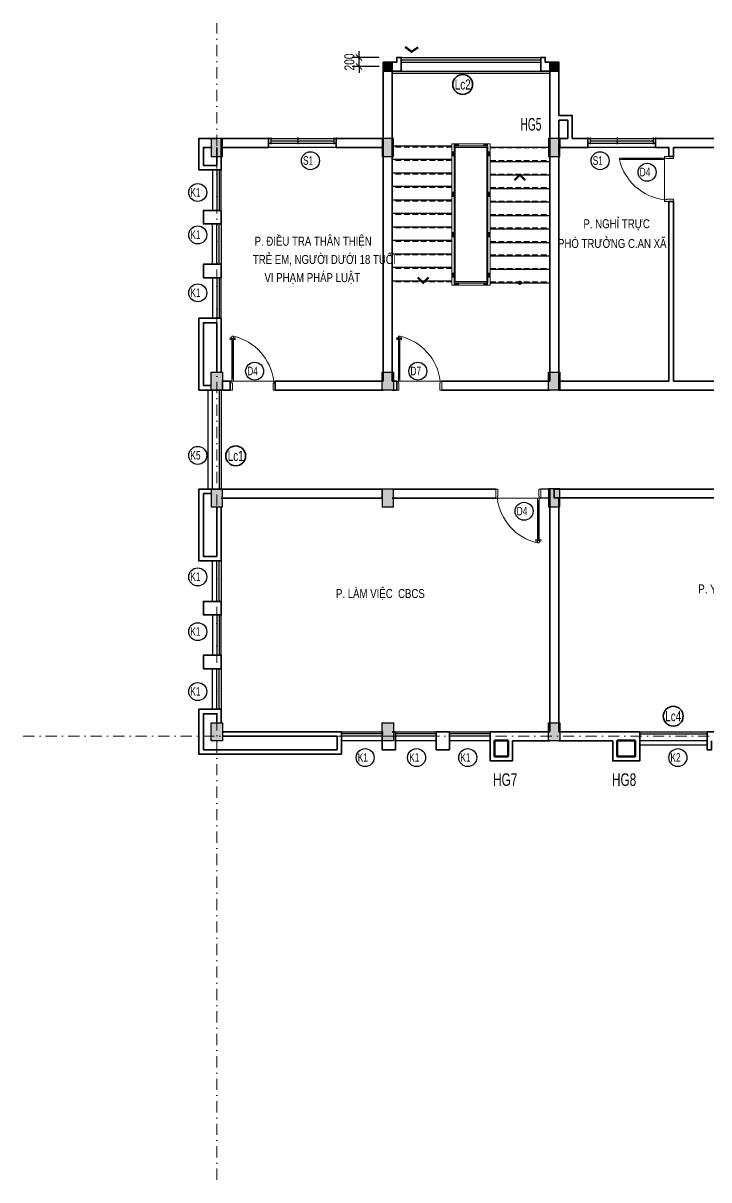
# Model space of a CAD drawing. Header units: millimetres. Extents: x 464109 to 507695, y -1496672 to -1470935.
# Drawn here: x 464109 to 479352, y -1496672 to -1470935 of the extents above; entities that cross this region are included whole.
import ezdxf
from ezdxf.enums import TextEntityAlignment as Align

# ---------------------------------------------------------------- set-up
doc = ezdxf.new("R2010")
doc.units = ezdxf.units.MM
doc.header["$MEASUREMENT"] = 0
doc.linetypes.add('DASHDOT', pattern=[1, 0.5, -0.25, 0, -0.25])
doc.linetypes.add('HIDDEN', pattern=[0.375, 0.25, -0.125])
for name, color, linetype, lineweight in [('A-Door', 8, 'Continuous', 13), ('Chu thich-0.25', 21, 'Continuous', 35), ('Hatch Nhat-0.15', 8, 'Continuous', 9), ('Hatch-0.1', 8, 'Continuous', 13), ('N THAY 0.25', 140, 'Continuous', 25), ('NET THAY', 7, 'Continuous', 20), ('S3', 2, 'Continuous', 25), ('S5', 1, 'Continuous', 35), ('Text-02', 7, 'Continuous', 25), ('Thiet-bi', 171, 'Continuous', 9), ('TRUC', 65, 'DASHDOT', 9), ('Tuong-0.5', 1, 'Continuous', 50)]:
    doc.layers.add(name, color=color, linetype=linetype, lineweight=lineweight)
for name, color, linetype in [('DA-ANNO-DIMS', 7, 'Continuous'), ('DIM', 7, 'Continuous'), ('hat', 7, 'Continuous'), ('LAYERMANH', 8, 'Continuous'), ('NET MO', 254, 'Continuous'), ('Net-02', 8, 'Continuous'), ('TBI', 3, 'Continuous')]:
    doc.layers.add(name, color=color, linetype=linetype)
doc.styles.add('CHU KT (APTIMA)', font='', dxfattribs={"width": 0.7})
doc.styles.add('HELVE-Re', font='')
doc.styles.add('VNI-A', font='', dxfattribs={"width": 0.8})
doc.styles.add('VNI-HELVE', font='', dxfattribs={"height": 200})
doc.styles.add('VNI-Helve-Condense', font='', dxfattribs={"width": 0.9, "height": 220})
doc.styles.get('CHU KT (APTIMA)').set_extended_font_data('VNI-Aptima')
doc.styles.get('HELVE-Re').set_extended_font_data('VNI-Helve')
doc.styles.get('VNI-A').set_extended_font_data('VNI-Avo')
doc.styles.get('VNI-HELVE').set_extended_font_data('VNI-Helve-Condense')
doc.styles.get('VNI-Helve-Condense').set_extended_font_data('VNI-Helve-Condense')
doc.dimstyles.new('Copy of D100', dxfattribs={"dimscale": 0, "dimtxt": 220, "dimasz": 140, "dimexe": 150, "dimexo": 0, "dimgap": 100, "dimtad": 1, "dimdec": 0, "dimzin": 0, "dimdsep": 46, "dimtxsty": 'VNI-Helve-Condense', "dimblk": 'ARCHTICK', "dimcen": 0.09, "dimdle": 150, "dimclrd": 35, "dimclre": 35, "dimclrt": 2, "dimadec": 0, "dimazin": 0, "dimtfac": 1, "dimtdec": 0, "dimtix": 1, "dimtmove": 2, "dimatfit": 3, "dimldrblk": 'ARCHTICK', "dimfxl": 1, "dimtolj": 1, "dimtzin": 0, "dimarcsym": 1})

# ---------------------------------------------------------------- blocks, each defined once
blk = doc.blocks.new('KH-CUA')
at = {"layer": 'Chu thich-0.25'}
blk.add_circle((0, 0), 275, dxfattribs=at)
at = {"color": 7, "style": 'CHU KT (APTIMA)'}
blk.add_attdef('D2', text='', height=230, dxfattribs=at).set_placement((0, 0), align=Align.MIDDLE_CENTER)
blk = doc.blocks.new('_ArchTick')
at = {"color": 0, "linetype": 'ByBlock', "const_width": 0.15}
blk.add_lwpolyline([(-0.5, -0.5), (0.5, 0.5)], dxfattribs=at)
blk = doc.blocks.new('*D15')
at = {"layer": 'DA-ANNO-DIMS', "color": 35, "lineweight": -2, "transparency": 16777216}
for p, q in [((471575, -1471699), (471575, -1471559)), ((472022, -1471699), (471425, -1471699)), ((472022, -1471899), (471425, -1471899)), ((471575, -1471899), (471575, -1471699)), ((471575, -1471899), (471575, -1472039))]:
    blk.add_line(p, q, dxfattribs=at)
at = {"layer": 'DEFPOINTS', "color": 0, "transparency": 16777216}
for p in [(471575, -1471699), (472022, -1471699), (472022, -1471899)]:
    blk.add_point(p, dxfattribs=at)
at = {"layer": 'DA-ANNO-DIMS', "color": 35, "lineweight": -2, "transparency": 16777216, "xscale": 140, "yscale": 140, "zscale": 140}
for p, rotation in [((471575, -1471699), 270), ((471575, -1471899), 90)]:
    blk.add_blockref('_ArchTick', p, dxfattribs=dict(at, rotation=rotation))
at = {"layer": 'DA-ANNO-DIMS', "color": 2, "transparency": 16777216, "insert": (471362, -1471799), "char_height": 220, "attachment_point": 5, "rotation": 90, "style": 'VNI-Helve-Condense'}
blk.add_mtext('\\A1;200', dxfattribs=at)

msp = doc.modelspace()

# ---------------------------------------------------------------- hatches: boundary and pattern name
at = {"layer": 'hat', "ltscale": 200}
h = msp.add_hatch(color=256, dxfattribs=at)
h.dxf.hatch_style = 1
h.paths.add_polyline_path([(472314.3, -1471800.8), (472114.3, -1471800.8), (472114.3, -1472000.8), (472314.3, -1472000.8)])
h = msp.add_hatch(color=256, dxfattribs=at)
h.dxf.hatch_style = 1
h.paths.add_polyline_path([(476014.3, -1471800.8), (475814.3, -1471800.8), (475814.3, -1472000.8), (476014.3, -1472000.8)])
at = {"layer": 'Hatch Nhat-0.15'}
h = msp.add_hatch(color=256, dxfattribs=at)
h.dxf.hatch_style = 1
h.paths.add_polyline_path([(468389.3, -1473899.8), (468289.3, -1473899.8), (468289.3, -1473599.9), (468389.3, -1473599.9)])
h.paths.add_polyline_path([(468539.3, -1473899.8), (468389.3, -1473899.8), (468389.3, -1473599.9), (468539.3, -1473599.9)])
h.paths.add_polyline_path([(468539.3, -1473599.9), (468389.3, -1473599.9), (468389.3, -1473499.8), (468539.3, -1473499.8)])
h.paths.add_polyline_path([(468389.3, -1473599.9), (468289.3, -1473599.9), (468289.3, -1473499.8), (468389.3, -1473499.8)])
h = msp.add_hatch(color=256, dxfattribs=at)
h.dxf.hatch_style = 1
h.paths.add_polyline_path([(472189.3, -1473899.8), (472089.3, -1473899.8), (472089.3, -1473599.9), (472189.3, -1473599.9)])
h.paths.add_polyline_path([(472339.3, -1473899.8), (472189.3, -1473899.8), (472189.3, -1473599.9), (472339.3, -1473599.9)])
h.paths.add_polyline_path([(472339.3, -1473599.9), (472189.3, -1473599.9), (472189.3, -1473499.8), (472339.3, -1473499.8)])
h.paths.add_polyline_path([(472189.3, -1473599.9), (472089.3, -1473599.9), (472089.3, -1473499.8), (472189.3, -1473499.8)])
h = msp.add_hatch(color=256, dxfattribs=at)
h.dxf.hatch_style = 1
h.paths.add_polyline_path([(475889.3, -1473899.8), (475789.3, -1473899.8), (475789.3, -1473599.9), (475889.3, -1473599.9)])
h.paths.add_polyline_path([(476039.3, -1473899.8), (475889.3, -1473899.8), (475889.3, -1473599.9), (476039.3, -1473599.9)])
h.paths.add_polyline_path([(476039.3, -1473599.9), (475889.3, -1473599.9), (475889.3, -1473499.8), (476039.3, -1473499.8)])
h.paths.add_polyline_path([(475889.3, -1473599.9), (475789.3, -1473599.9), (475789.3, -1473499.8), (475889.3, -1473499.8)])
h = msp.add_hatch(color=256, dxfattribs=at)
h.dxf.hatch_style = 1
h.paths.add_polyline_path([(468389.3, -1478700.6), (468289.3, -1478700.6), (468289.3, -1479000.5), (468389.3, -1479000.5)])
h.paths.add_polyline_path([(468539.3, -1478700.6), (468389.3, -1478700.6), (468389.3, -1479000.5), (468539.3, -1479000.5)])
h.paths.add_polyline_path([(468539.3, -1479000.5), (468389.3, -1479000.5), (468389.3, -1479100.6), (468539.3, -1479100.6)])
h.paths.add_polyline_path([(468389.3, -1479000.5), (468289.3, -1479000.5), (468289.3, -1479100.6), (468389.3, -1479100.6)])
h = msp.add_hatch(color=256, dxfattribs=at)
h.dxf.hatch_style = 1
h.paths.add_polyline_path([(472189.3, -1478700.6), (472089.3, -1478700.6), (472089.3, -1479000.5), (472189.3, -1479000.5)])
h.paths.add_polyline_path([(472339.3, -1478700.6), (472189.3, -1478700.6), (472189.3, -1479000.5), (472339.3, -1479000.5)])
h.paths.add_polyline_path([(472339.3, -1479000.5), (472189.3, -1479000.5), (472189.3, -1479100.6), (472339.3, -1479100.6)])
h.paths.add_polyline_path([(472189.3, -1479000.5), (472089.3, -1479000.5), (472089.3, -1479100.6), (472189.3, -1479100.6)])
h = msp.add_hatch(color=256, dxfattribs=at)
h.dxf.hatch_style = 1
h.paths.add_polyline_path([(475889.3, -1478700.6), (475789.3, -1478700.6), (475789.3, -1479000.5), (475889.3, -1479000.5)])
h.paths.add_polyline_path([(476039.3, -1478700.6), (475889.3, -1478700.6), (475889.3, -1479000.5), (476039.3, -1479000.5)])
h.paths.add_polyline_path([(476039.3, -1479000.5), (475889.3, -1479000.5), (475889.3, -1479100.6), (476039.3, -1479100.6)])
h.paths.add_polyline_path([(475889.3, -1479000.5), (475789.3, -1479000.5), (475789.3, -1479100.6), (475889.3, -1479100.6)])
h = msp.add_hatch(color=256, dxfattribs=at)
h.dxf.hatch_style = 1
h.paths.add_polyline_path([(468389.3, -1481700.6), (468289.3, -1481700.6), (468289.3, -1481400.8), (468389.3, -1481400.8)])
h.paths.add_polyline_path([(468539.3, -1481700.6), (468389.3, -1481700.6), (468389.3, -1481400.8), (468539.3, -1481400.8)])
h.paths.add_polyline_path([(468539.3, -1481400.8), (468389.3, -1481400.8), (468389.3, -1481300.6), (468539.3, -1481300.6)])
h.paths.add_polyline_path([(468389.3, -1481400.8), (468289.3, -1481400.8), (468289.3, -1481300.6), (468389.3, -1481300.6)])
h = msp.add_hatch(color=256, dxfattribs=at)
h.dxf.hatch_style = 1
h.paths.add_polyline_path([(472189.3, -1481700.6), (472089.3, -1481700.6), (472089.3, -1481400.8), (472189.3, -1481400.8)])
h.paths.add_polyline_path([(472339.3, -1481700.6), (472189.3, -1481700.6), (472189.3, -1481400.8), (472339.3, -1481400.8)])
h.paths.add_polyline_path([(472339.3, -1481400.8), (472189.3, -1481400.8), (472189.3, -1481300.6), (472339.3, -1481300.6)])
h.paths.add_polyline_path([(472189.3, -1481400.8), (472089.3, -1481400.8), (472089.3, -1481300.6), (472189.3, -1481300.6)])
h = msp.add_hatch(color=256, dxfattribs=at)
h.dxf.hatch_style = 1
h.paths.add_polyline_path([(475889.5, -1481700.2), (475789.5, -1481700.2), (475789.5, -1481400.3), (475889.5, -1481400.3)])
h.paths.add_polyline_path([(476039.5, -1481700.2), (475889.5, -1481700.2), (475889.5, -1481400.3), (476039.5, -1481400.3)])
h.paths.add_polyline_path([(476039.5, -1481400.3), (475889.5, -1481400.3), (475889.5, -1481300.2), (476039.5, -1481300.2)])
h.paths.add_polyline_path([(475889.5, -1481400.3), (475789.5, -1481400.3), (475789.5, -1481300.2), (475889.5, -1481300.2)])
h = msp.add_hatch(color=256, dxfattribs=at)
h.dxf.hatch_style = 1
h.paths.add_polyline_path([(468389.3, -1486500.6), (468289.3, -1486500.6), (468289.3, -1486800.5), (468389.3, -1486800.5)])
h.paths.add_polyline_path([(468539.3, -1486500.6), (468389.3, -1486500.6), (468389.3, -1486800.5), (468539.3, -1486800.5)])
h.paths.add_polyline_path([(468539.3, -1486800.5), (468389.3, -1486800.5), (468389.3, -1486900.6), (468539.3, -1486900.6)])
h.paths.add_polyline_path([(468389.3, -1486800.5), (468289.3, -1486800.5), (468289.3, -1486900.6), (468389.3, -1486900.6)])
h = msp.add_hatch(color=256, dxfattribs=at)
h.dxf.hatch_style = 1
h.paths.add_polyline_path([(472189.3, -1486500.4), (472089.3, -1486500.4), (472089.3, -1486800.2), (472189.3, -1486800.2)])
h.paths.add_polyline_path([(472339.3, -1486500.4), (472189.3, -1486500.4), (472189.3, -1486800.2), (472339.3, -1486800.2)])
h.paths.add_polyline_path([(472339.3, -1486800.2), (472189.3, -1486800.2), (472189.3, -1486900.4), (472339.3, -1486900.4)])
h.paths.add_polyline_path([(472189.3, -1486800.2), (472089.3, -1486800.2), (472089.3, -1486900.4), (472189.3, -1486900.4)])
h = msp.add_hatch(color=256, dxfattribs=at)
h.dxf.hatch_style = 1
h.paths.add_polyline_path([(475889.3, -1486500.6), (475789.3, -1486500.6), (475789.3, -1486800.5), (475889.3, -1486800.5)])
h.paths.add_polyline_path([(476039.3, -1486500.6), (475889.3, -1486500.6), (475889.3, -1486800.5), (476039.3, -1486800.5)])
h.paths.add_polyline_path([(476039.3, -1486800.5), (475889.3, -1486800.5), (475889.3, -1486900.6), (476039.3, -1486900.6)])
h.paths.add_polyline_path([(475889.3, -1486800.5), (475789.3, -1486800.5), (475789.3, -1486900.6), (475889.3, -1486900.6)])

# ---------------------------------------------------------------- linework, layer by layer
at = {"layer": 'A-Door', "extrusion": (-1e-16, -4.28626e-32, -1)}
for p, q in [((477419.7, -1473949.1), (478312.2, -1473949.1)), ((477419.7, -1473958.1), (478312.2, -1473958.1)), ((478312.2, -1473935.7), (478312.2, -1473971.6)), ((478366.1, -1473935.7), (478366.1, -1474863.9))]:
    msp.add_line(p, q, dxfattribs=at)
at = {"layer": 'A-Door', "extrusion": (6.12323e-32, 1e-16, -1)}
for p, q in [((468750.2, -1477955.1), (468786.1, -1477955.1)), ((468763.7, -1477955.1), (468763.7, -1478847.7)), ((468772.7, -1477955.1), (468772.7, -1478847.7)), ((472450.2, -1477955.1), (472486.1, -1477955.1)), ((472463.7, -1477955.1), (472463.7, -1478847.7)), ((472472.7, -1477955.1), (472472.7, -1478847.7)), ((468750.2, -1478847.7), (468786.1, -1478847.7)), ((472450.2, -1478847.7), (472486.1, -1478847.7)), ((468750.2, -1478901.5), (469678.4, -1478901.5)), ((472450.2, -1478901.5), (473378.4, -1478901.5))]:
    msp.add_line(p, q, dxfattribs=at)
at = {"layer": 'A-Door', "extrusion": (-6.12323e-32, -1e-16, -1)}
for p, q in [((475578.4, -1481501.3), (474650.2, -1481501.3)), ((475578.4, -1481555.2), (475542.6, -1481555.2)), ((475556, -1482447.7), (475556, -1481555.2)), ((475565, -1482447.7), (475565, -1481555.2)), ((475578.4, -1482447.7), (475542.6, -1482447.7))]:
    msp.add_line(p, q, dxfattribs=at)
at = {"layer": 'A-Door', "extrusion": (-1e-16, -4.28626e-32, -1)}
for points in [[(-478366.1, -1473935.7), (-477365.9, -1473935.7), (-477365.9, -1473971.6), (-478366.1, -1473971.6)], [(-478366.1, -1473899.8), (-478564.3, -1473899.8), (-478564.3, -1473944.6), (-478411, -1473944.6), (-478411, -1473935.7), (-478366.1, -1473935.7)], [(-478366.1, -1474899.8), (-478564.3, -1474899.8), (-478564.3, -1474854.9), (-478411, -1474854.9), (-478411, -1474863.9), (-478366.1, -1474863.9)]]:
    msp.add_lwpolyline(points, close=True, dxfattribs=at)
at = {"layer": 'A-Door', "extrusion": (6.12323e-32, 1e-16, -1), "elevation": 0}
for points in [[(-468741.3, -1477968.6), (-468741.3, -1477941.7), (-468714.3, -1477932.7), (-468714.3, -1477977.6)], [(-468750.2, -1478901.5), (-468750.2, -1477901.3), (-468786.1, -1477901.3), (-468786.1, -1478901.5)], [(-468795.1, -1477968.6), (-468795.1, -1477941.7), (-468822, -1477932.7), (-468822, -1477977.6)], [(-472441.3, -1477968.6), (-472441.3, -1477941.7), (-472414.3, -1477932.7), (-472414.3, -1477977.6)], [(-472450.2, -1478901.5), (-472450.2, -1477901.3), (-472486.1, -1477901.3), (-472486.1, -1478901.5)], [(-472495.1, -1477968.6), (-472495.1, -1477941.7), (-472522, -1477932.7), (-472522, -1477977.6)], [(-468714.3, -1478901.5), (-468714.3, -1479099.8), (-468759.2, -1479099.8), (-468759.2, -1478946.4), (-468750.2, -1478946.4), (-468750.2, -1478901.5)], [(-469714.3, -1478901.5), (-469714.3, -1479099.8), (-469669.5, -1479099.8), (-469669.5, -1478946.4), (-469678.4, -1478946.4), (-469678.4, -1478901.5)], [(-472414.3, -1478901.5), (-472414.3, -1479099.8), (-472459.2, -1479099.8), (-472459.2, -1478946.4), (-472450.2, -1478946.4), (-472450.2, -1478901.5)], [(-473414.3, -1478901.5), (-473414.3, -1479099.8), (-473369.5, -1479099.8), (-473369.5, -1478946.4), (-473378.4, -1478946.4), (-473378.4, -1478901.5)]]:
    msp.add_lwpolyline(points, close=True, dxfattribs=at)
for points in [[(-468746.5, -1477946.2), (-468741.3, -1477946.2)], [(-468746.5, -1477964.1), (-468741.3, -1477964.1)], [(-468789.9, -1477946.2), (-468795.1, -1477946.2)], [(-468789.9, -1477964.1), (-468795.1, -1477964.1)], [(-472446.5, -1477946.2), (-472441.3, -1477946.2)], [(-472446.5, -1477964.1), (-472441.3, -1477964.1)], [(-472489.9, -1477946.2), (-472495.1, -1477946.2)], [(-472489.9, -1477964.1), (-472495.1, -1477964.1)]]:
    msp.add_lwpolyline(points, dxfattribs=at)
at = {"layer": 'A-Door', "extrusion": (-6.12323e-32, -1e-16, -1), "elevation": 0}
for points in [[(-474614.3, -1481501.3), (-474614.3, -1481303), (-474659.2, -1481303), (-474659.2, -1481456.4), (-474650.2, -1481456.4), (-474650.2, -1481501.3)], [(-475614.3, -1481501.3), (-475614.3, -1481303), (-475569.5, -1481303), (-475569.5, -1481456.4), (-475578.4, -1481456.4), (-475578.4, -1481501.3)], [(-475578.4, -1481501.3), (-475578.4, -1482501.5), (-475542.6, -1482501.5), (-475542.6, -1481501.3)], [(-475533.6, -1482434.2), (-475533.6, -1482461.1), (-475506.7, -1482470.1), (-475506.7, -1482425.2)], [(-475587.4, -1482434.2), (-475587.4, -1482461.1), (-475614.3, -1482470.1), (-475614.3, -1482425.2)]]:
    msp.add_lwpolyline(points, close=True, dxfattribs=at)
for points in [[(-475538.8, -1482438.7), (-475533.6, -1482438.7)], [(-475538.8, -1482456.6), (-475533.6, -1482456.6)], [(-475582.2, -1482438.7), (-475587.4, -1482438.7)], [(-475582.2, -1482456.6), (-475587.4, -1482456.6)]]:
    msp.add_lwpolyline(points, dxfattribs=at)
at = {"layer": 'A-Door', "extrusion": (-1e-16, -4.28626e-32, -1)}
msp.add_arc((-478498.5, -1473708.7), 1162.8, 276.54077, 346.93311, dxfattribs=at)
at = {"layer": 'A-Door', "extrusion": (6.12323e-32, 1e-16, -1)}
for centre, radius, start, end in [((-468717.7, -1477955.1), 5.61, 306.8699, 53.1301), ((-468804.1, -1477955.1), 58.3, 337.38014, 22.61986), ((-468523.3, -1479034), 1162.8, 103.06689, 173.45923), ((-468732.3, -1477955.1), 58.3, 157.38014, 202.61986), ((-468818.7, -1477955.1), 5.61, 126.8699, 233.1301), ((-472417.7, -1477955.1), 5.61, 306.8699, 53.1301), ((-472504.1, -1477955.1), 58.3, 337.38014, 22.61986), ((-472223.3, -1479034), 1162.8, 103.06689, 173.45923), ((-472432.3, -1477955.1), 58.3, 157.38014, 202.61986), ((-472518.7, -1477955.1), 5.61, 126.8699, 233.1301)]:
    msp.add_arc(centre, radius, start, end, dxfattribs=at)
at = {"layer": 'A-Door', "extrusion": (-6.12323e-32, -1e-16, -1)}
for centre, radius, start, end in [((-475805.4, -1481368.9), 1162.8, 283.06689, 353.45923), ((-475510, -1482447.7), 5.61, 306.8699, 53.1301), ((-475596.4, -1482447.7), 58.3, 337.38014, 22.61986), ((-475524.6, -1482447.7), 58.3, 157.38014, 202.61986), ((-475611, -1482447.7), 5.61, 126.8699, 233.1301)]:
    msp.add_arc(centre, radius, start, end, dxfattribs=at)
at = {"layer": 'Chu thich-0.25'}
for points in [[(472741.7, -1471571.1, 0, 0, 0), (472741.7, -1471571.1, 50, 50, 0), (472599.6, -1471461.1, 50, 50, 0), (472741.7, -1471571.1, 50, 50, 0), (472891.9, -1471472.4, 0, 0, 0)], [(475151.4, -1474312.3, 0, 0, 0), (475151.4, -1473412.3, 0, 0, 0), (473001.8, -1473412.3, 0, 0, 0), (473001.8, -1476712.3, 46.9, 46.9, 0), (472880.4, -1476594.1, 46.9, 46.9, 0), (473001.8, -1476712.3, 46.9, 46.9, 0), (473119.8, -1476592, 0, 0, 0)], [(473001.8, -1476712.3, 0, 0, 0), (473001.8, -1477032.3, 0, 0, 0), (475151.9, -1477032.3, 0, 0, 0), (475151.4, -1474312.3, 46.9, 46.9, 0), (475030, -1474430.5, 46.9, 46.9, 0), (475151.4, -1474312.3, 46.9, 46.9, 0), (475269.4, -1474432.6, 0, 0, 0)]]:
    msp.add_lwpolyline(points, format="xyseb", dxfattribs=at)
at = {"layer": 'DIM', "const_width": 46.9, "flags": 128}
msp.add_lwpolyline([(475175.3, -1476712.3, -1), (475128.4, -1476712.3, -1)], format="xyb", close=True, dxfattribs=at)
at = {"layer": 'Hatch Nhat-0.15', "linetype": 'HIDDEN', "ltscale": 500}
for p, q in [((473639.3, -1473692.3), (472314.3, -1473692.3)), ((473714.3, -1473692.3), (473689.3, -1473692.3)), ((474414.3, -1473712.3), (474439.3, -1473712.3)), ((474489.3, -1473712.3), (475814.3, -1473712.3)), ((473639.3, -1473992.3), (472314.3, -1473992.3)), ((473714.3, -1473992.3), (473689.3, -1473992.3)), ((474414.3, -1473992.3), (474439.3, -1473992.3)), ((474489.3, -1473992.3), (475814.3, -1473992.3)), ((473639.3, -1474292.3), (472314.3, -1474292.3)), ((473714.3, -1474292.3), (473689.3, -1474292.3)), ((474414.3, -1474292.3), (474439.3, -1474292.3)), ((474489.3, -1474292.3), (475814.3, -1474292.3)), ((473639.3, -1474592.3), (472314.3, -1474592.3)), ((473714.3, -1474592.3), (473689.3, -1474592.3)), ((474414.3, -1474592.3), (474439.3, -1474592.3)), ((474489.3, -1474592.3), (475814.3, -1474592.3)), ((473639.3, -1474892.3), (472314.3, -1474892.3)), ((473714.3, -1474892.3), (473689.3, -1474892.3)), ((474414.3, -1474892.3), (474439.3, -1474892.3)), ((474489.3, -1474892.3), (475814.3, -1474892.3)), ((473639.3, -1475192.3), (472314.3, -1475192.3)), ((473714.3, -1475192.3), (473689.3, -1475192.3)), ((474414.3, -1475192.3), (474439.3, -1475192.3)), ((474489.3, -1475192.3), (475814.3, -1475192.3)), ((473639.3, -1475492.3), (472314.3, -1475492.3)), ((473714.3, -1475492.3), (473689.3, -1475492.3)), ((474414.3, -1475492.3), (474439.3, -1475492.3)), ((474489.3, -1475492.3), (475814.3, -1475492.3)), ((473639.3, -1475792.3), (472314.3, -1475792.3)), ((473714.3, -1475792.3), (473689.3, -1475792.3)), ((474414.3, -1475792.3), (474439.3, -1475792.3)), ((474489.3, -1475792.3), (475814.3, -1475792.3)), ((473639.3, -1476092.3), (472314.3, -1476092.3)), ((473714.3, -1476092.3), (473689.3, -1476092.3)), ((474414.3, -1476092.3), (474439.3, -1476092.3)), ((474489.3, -1476092.3), (475814.3, -1476092.3)), ((473639.3, -1476392.3), (472314.3, -1476392.3)), ((473714.3, -1476392.3), (473689.3, -1476392.3)), ((474414.3, -1476392.3), (474439.3, -1476392.3)), ((474489.3, -1476392.3), (475814.3, -1476392.3)), ((473639.3, -1476692.3), (472314.3, -1476692.3)), ((473714.3, -1476692.3), (473689.3, -1476692.3)), ((474414.3, -1476692.3), (474439.3, -1476692.3)), ((474489.3, -1476692.3), (475814.3, -1476692.3))]:
    msp.add_line(p, q, dxfattribs=at)
at = {"layer": 'Hatch-0.1', "linetype": 'Continuous'}
for p, q in [((473779.3, -1473657.3, 1.5), (473699.3, -1473627.3, 1.5)), ((473779.3, -1473627.3), (473699.3, -1473657.3)), ((474349.3, -1473657.3, 1.5), (474429.3, -1473627.3, 1.5)), ((474349.3, -1473627.3), (474429.3, -1473657.3)), ((473679.3, -1473882.3), (473649.3, -1473802.3)), ((473649.3, -1473882.3, -1.5), (473679.3, -1473802.3, -1.5)), ((474479.3, -1473882.3), (474449.3, -1473802.3)), ((474449.3, -1473882.3, -1.5), (474479.3, -1473802.3, -1.5)), ((473679.3, -1474782.3), (473649.3, -1474702.3)), ((473649.3, -1474782.3, -1.5), (473679.3, -1474702.3, -1.5)), ((474479.3, -1474782.3), (474449.3, -1474702.3)), ((474449.3, -1474782.3, -1.5), (474479.3, -1474702.3, -1.5)), ((473679.3, -1475682.3), (473649.3, -1475602.3)), ((473649.3, -1475682.3, -1.5), (473679.3, -1475602.3, -1.5)), ((474479.3, -1475682.3), (474449.3, -1475602.3)), ((474449.3, -1475682.3, -1.5), (474479.3, -1475602.3, -1.5)), ((473679.3, -1476582.3), (473649.3, -1476502.3)), ((473649.3, -1476582.3, -1.5), (473679.3, -1476502.3, -1.5)), ((474479.3, -1476582.3), (474449.3, -1476502.3)), ((474449.3, -1476582.3, -1.5), (474479.3, -1476502.3, -1.5)), ((473779.3, -1476757.3, 1.5), (473699.3, -1476727.3, 1.5)), ((473779.3, -1476727.3), (473699.3, -1476757.3)), ((474349.3, -1476757.3, 1.5), (474429.3, -1476727.3, 1.5)), ((474349.3, -1476727.3), (474429.3, -1476757.3))]:
    msp.add_line(p, q, dxfattribs=at)
at = {"layer": 'LAYERMANH'}
for p, q in [((469564.3, -1473502.4), (469564.3, -1473602.4)), ((476664.3, -1473502.4), (476664.3, -1473602.4))]:
    msp.add_line(p, q, dxfattribs=at)
for points in [[(469564.3, -1473477.4), (469564.3, -1473627.4)], [(469564.3, -1473477.4), (469564.3, -1473627.4)], [(469614.3, -1473477.4), (469614.3, -1473627.4)], [(469614.3, -1473552.4), (471014.3, -1473552.4)], [(470214.3, -1473477.4), (470214.3, -1473627.4)], [(471014.3, -1473477.4), (471014.3, -1473627.4)], [(471014.3, -1473477.4), (471014.3, -1473627.4)], [(471064.3, -1473477.4), (471064.3, -1473627.4)], [(476664.3, -1473477.4), (476664.3, -1473627.4)], [(476664.3, -1473477.4), (476664.3, -1473627.4)], [(476714.3, -1473477.4), (476714.3, -1473627.4)], [(476714.3, -1473552.4), (478114.3, -1473552.4)], [(477314.3, -1473477.4), (477314.3, -1473627.4)], [(478114.3, -1473477.4), (478114.3, -1473627.4)], [(478114.3, -1473477.4), (478114.3, -1473627.4)], [(478164.3, -1473477.4), (478164.3, -1473627.4)]]:
    msp.add_lwpolyline(points, dxfattribs=at)
at = {"layer": 'N THAY 0.25', "linetype": 'Continuous'}
for p, q in [((473639.3, -1473672.3), (472314.3, -1473672.3)), ((473714.3, -1473672.3), (473689.3, -1473672.3)), ((473714.3, -1473692.3), (473714.3, -1473672.3)), ((474414.3, -1473692.3), (474439.3, -1473692.3)), ((474489.3, -1473692.3), (475814.3, -1473692.3)), ((473639.3, -1473972.3), (472314.3, -1473972.3)), ((473714.3, -1473972.3), (473689.3, -1473972.3)), ((474414.3, -1474012.3), (474439.3, -1474012.3)), ((474489.3, -1474012.3), (475814.3, -1474012.3)), ((473639.3, -1474272.3), (472314.3, -1474272.3)), ((473714.3, -1474272.3), (473689.3, -1474272.3)), ((474414.3, -1474312.3), (474439.3, -1474312.3)), ((474489.3, -1474312.3), (475814.3, -1474312.3)), ((473639.3, -1474572.3), (472314.3, -1474572.3)), ((473714.3, -1474572.3), (473689.3, -1474572.3)), ((474414.3, -1474612.3), (474439.3, -1474612.3)), ((474489.3, -1474612.3), (475814.3, -1474612.3)), ((473639.3, -1474872.3), (472314.3, -1474872.3)), ((473714.3, -1474872.3), (473689.3, -1474872.3)), ((474414.3, -1474912.3), (474439.3, -1474912.3)), ((474489.3, -1474912.3), (475814.3, -1474912.3)), ((473639.3, -1475172.3), (472314.3, -1475172.3)), ((473714.3, -1475172.3), (473689.3, -1475172.3)), ((474414.3, -1475212.3), (474439.3, -1475212.3)), ((474489.3, -1475212.3), (475814.3, -1475212.3)), ((473639.3, -1475472.3), (472314.3, -1475472.3)), ((473714.3, -1475472.3), (473689.3, -1475472.3)), ((474414.3, -1475512.3), (474439.3, -1475512.3)), ((474489.3, -1475512.3), (475814.3, -1475512.3)), ((473639.3, -1475772.3), (472314.3, -1475772.3)), ((473714.3, -1475772.3), (473689.3, -1475772.3)), ((474414.3, -1475812.3), (474439.3, -1475812.3)), ((474489.3, -1475812.3), (475814.3, -1475812.3)), ((473639.3, -1476072.3), (472314.3, -1476072.3)), ((473714.3, -1476072.3), (473689.3, -1476072.3)), ((474414.3, -1476112.3), (474439.3, -1476112.3)), ((474489.3, -1476112.3), (475814.3, -1476112.3)), ((473639.3, -1476372.3), (472314.3, -1476372.3)), ((473714.3, -1476372.3), (473689.3, -1476372.3)), ((474414.3, -1476412.3), (474439.3, -1476412.3)), ((474489.3, -1476412.3), (475814.3, -1476412.3)), ((473639.3, -1476672.3), (472314.3, -1476672.3)), ((473714.3, -1476672.3), (473689.3, -1476672.3)), ((474414.3, -1476692.3), (474414.3, -1476712.3)), ((474414.3, -1476712.3), (474439.3, -1476712.3)), ((474489.3, -1476712.3), (475814.3, -1476712.3))]:
    msp.add_line(p, q, dxfattribs=at)
msp.add_lwpolyline([(474414.3, -1473692.3), (474414.3, -1476692.3), (473714.3, -1476692.3), (473714.3, -1473692.3)], close=True, dxfattribs=at)
at = {"layer": 'NET MO', "linetype": 'HIDDEN', "ltscale": 100}
for points in [[(473779.3, -1473657.3), (473699.3, -1473657.3), (473699.3, -1473627.3), (473779.3, -1473627.3)], [(474349.3, -1473657.3), (474429.3, -1473657.3), (474429.3, -1473627.3), (474349.3, -1473627.3)], [(473779.3, -1476757.3), (473699.3, -1476757.3), (473699.3, -1476727.3), (473779.3, -1476727.3)], [(474349.3, -1476757.3), (474429.3, -1476757.3), (474429.3, -1476727.3), (474349.3, -1476727.3)]]:
    msp.add_lwpolyline(points, close=True, dxfattribs=at)
at = {"layer": 'NET MO', "linetype": 'HIDDEN', "ltscale": 100, "elevation": -1.5}
for points in [[(473679.3, -1473882.3), (473679.3, -1473802.3), (473649.3, -1473802.3), (473649.3, -1473882.3)], [(474479.3, -1473882.3), (474479.3, -1473802.3), (474449.3, -1473802.3), (474449.3, -1473882.3)], [(473679.3, -1474782.3), (473679.3, -1474702.3), (473649.3, -1474702.3), (473649.3, -1474782.3)], [(474479.3, -1474782.3), (474479.3, -1474702.3), (474449.3, -1474702.3), (474449.3, -1474782.3)], [(473679.3, -1475682.3), (473679.3, -1475602.3), (473649.3, -1475602.3), (473649.3, -1475682.3)], [(474479.3, -1475682.3), (474479.3, -1475602.3), (474449.3, -1475602.3), (474449.3, -1475682.3)], [(473679.3, -1476582.3), (473679.3, -1476502.3), (473649.3, -1476502.3), (473649.3, -1476582.3)], [(474479.3, -1476582.3), (474479.3, -1476502.3), (474449.3, -1476502.3), (474449.3, -1476582.3)]]:
    msp.add_lwpolyline(points, close=True, dxfattribs=at)
at = {"layer": 'NET THAY', "color": 26, "lineweight": 30}
for centre in [(470494.8, -1473995.7), (476934.8, -1473995.7), (477978.8, -1474252.2), (467990.3, -1474702.7), (467990.3, -1475646.7), (467990.3, -1476935.7), (469254.8, -1478678.7), (472882.3, -1478678.7), (467990.3, -1480553.7), (475243.8, -1481796.2), (467990.3, -1483255.7), (467990.3, -1484474.7), (467990.3, -1485807.2), (471711.8, -1487277.2), (472855.3, -1487277.2), (473992.8, -1487277.2), (478662.9, -1487277.2)]:
    msp.add_circle(centre, 200, dxfattribs=at)
at = {"layer": 'Net-02'}
for p, q in [((472514.3, -1471698.2), (475614.3, -1471698.2)), ((472514.3, -1471750.8), (475614.3, -1471750.8)), ((472514.3, -1471750.8), (472514.3, -1471800.8)), ((472514.3, -1471800.8), (475614.3, -1471800.8)), ((475614.3, -1471798.2), (475614.3, -1471698.2)), ((475614.3, -1471800.8), (475614.3, -1471750.8)), ((472314.3, -1472050.8), (475814.3, -1472050.8)), ((472514.3, -1472000.8), (475614.3, -1472000.8)), ((471064.3, -1473702.4), (469564.3, -1473702.4)), ((478164.3, -1473702.4), (476664.3, -1473702.4)), ((468314.6, -1474200.6), (468314.6, -1475100.6)), ((468414.3, -1474200.6), (468414.3, -1475100.6)), ((468514.3, -1474200.6), (468414.3, -1474200.6)), ((468464.3, -1474200.6), (468464.3, -1475100.6)), ((468514.3, -1475100.6), (468514.3, -1474200.6)), ((468314.6, -1476300.6), (468314.6, -1475400.6)), ((468414.3, -1476300.6), (468414.3, -1475400.6)), ((468514.3, -1475400.6), (468414.3, -1475400.6)), ((468464.3, -1476300.6), (468464.3, -1475400.6)), ((468514.3, -1475400.6), (468514.3, -1476300.6)), ((468514.3, -1476300.6), (468414.3, -1476300.6)), ((468314.6, -1476600.6), (468314.6, -1477500.6)), ((468414.3, -1476600.6), (468414.3, -1477500.6)), ((468514.3, -1476600.6), (468414.3, -1476600.6)), ((468464.3, -1476600.6), (468464.3, -1477500.6)), ((468514.3, -1477500.6), (468514.3, -1476600.6)), ((468214.3, -1479101.5), (468214.3, -1481301.5)), ((468314.3, -1479101.5), (468314.3, -1481301.5)), ((468464.3, -1479101.5), (468464.3, -1481301.5)), ((468514.3, -1479101.5), (468514.3, -1481301.5)), ((468314.6, -1483800.6), (468314.6, -1482900.6)), ((468414.3, -1483800.6), (468414.3, -1482900.6)), ((468464.3, -1483800.6), (468464.3, -1482900.6)), ((468514.3, -1482900.6), (468514.3, -1483800.6)), ((468514.3, -1483800.6), (468414.3, -1483800.6)), ((468314.6, -1484100.6), (468314.6, -1485000.6)), ((468414.3, -1484100.6), (468414.3, -1485000.6)), ((468514.3, -1484100.6), (468414.3, -1484100.6)), ((468464.3, -1484100.6), (468464.3, -1485000.6)), ((468514.3, -1485000.6), (468514.3, -1484100.6)), ((468514.3, -1485000.6), (468414.3, -1485000.6)), ((468314.6, -1486200.6), (468314.6, -1485300.6)), ((468414.3, -1486200.6), (468414.3, -1485300.6)), ((468464.3, -1486200.6), (468464.3, -1485300.6)), ((468514.3, -1485300.6), (468514.3, -1486200.6)), ((468514.3, -1486200.6), (468414.3, -1486200.6)), ((471189.3, -1486700.6), (472114.3, -1486700.6)), ((472114.3, -1486750.6), (471189.3, -1486750.6)), ((472114.3, -1486800.6), (471189.3, -1486800.6)), ((472389.3, -1486700.6), (473289.3, -1486700.6)), ((473289.3, -1486750.6), (472389.3, -1486750.6)), ((473289.3, -1486800.6), (472389.3, -1486800.6)), ((473289.3, -1486700.6), (473289.3, -1486800.6)), ((473589.3, -1486700.6), (474489.3, -1486700.6)), ((474489.3, -1486750.6), (473589.3, -1486750.6)), ((474489.3, -1486800.6), (473589.3, -1486800.6)), ((477814.3, -1486700.6), (477814.3, -1486800.6)), ((477814.3, -1486700.6), (479314.3, -1486700.6)), ((477814.3, -1486750.6), (479314.3, -1486750.6)), ((472114.3, -1486900.4), (471189.3, -1486900.4)), ((473289.3, -1486900.4), (472389.3, -1486900.4)), ((474489.3, -1486900.4), (473589.3, -1486900.4)), ((479314.3, -1486900.4), (477814.3, -1486900.4)), ((479314.3, -1487000.4), (477814.3, -1487000.4))]:
    msp.add_line(p, q, dxfattribs=at)
for points in [[(469564.3, -1473502.4), (471064.3, -1473502.4)], [(469564.3, -1473602.4), (471064.3, -1473602.4)], [(476664.3, -1473502.4), (478164.3, -1473502.4)], [(476664.3, -1473602.4), (478164.3, -1473602.4)]]:
    msp.add_lwpolyline(points, dxfattribs=at)
at = {"layer": 'S3'}
for points in [[(468289.3, -1473899.8), (468539.3, -1473899.8), (468539.3, -1473499.8), (468289.3, -1473499.8)], [(472089.3, -1473899.8), (472339.3, -1473899.8), (472339.3, -1473499.8), (472089.3, -1473499.8)], [(475789.3, -1473899.8), (476039.3, -1473899.8), (476039.3, -1473499.8), (475789.3, -1473499.8)], [(468289.3, -1478700.6), (468539.3, -1478700.6), (468539.3, -1479100.6), (468289.3, -1479100.6)], [(472089.3, -1478700.6), (472339.3, -1478700.6), (472339.3, -1479100.6), (472089.3, -1479100.6)], [(475789.3, -1478700.6), (476039.3, -1478700.6), (476039.3, -1479100.6), (475789.3, -1479100.6)], [(468289.3, -1481700.6), (468539.3, -1481700.6), (468539.3, -1481300.6), (468289.3, -1481300.6)], [(472089.3, -1481700.6), (472339.3, -1481700.6), (472339.3, -1481300.6), (472089.3, -1481300.6)], [(475789.5, -1481700.2), (476039.5, -1481700.2), (476039.5, -1481300.2), (475789.5, -1481300.2)], [(468289.3, -1486500.6), (468539.3, -1486500.6), (468539.3, -1486900.6), (468289.3, -1486900.6)], [(472089.3, -1486500.4), (472339.3, -1486500.4), (472339.3, -1486900.4), (472089.3, -1486900.4)], [(475789.3, -1486500.6), (476039.3, -1486500.6), (476039.3, -1486900.6), (475789.3, -1486900.6)]]:
    msp.add_lwpolyline(points, close=True, dxfattribs=at)
at = {"layer": 'S5', "ltscale": 200}
for p, q in [((472114.3, -1471899.8), (472114.3, -1478899.8)), ((472314.3, -1471899.8), (472314.3, -1478899.8)), ((475814.3, -1471899.8), (475814.3, -1478899.8)), ((476014.3, -1471899.8), (476014.3, -1472991.4)), ((476014.3, -1473093.1), (476014.3, -1478899.8)), ((478464.3, -1473899.8), (478464.3, -1473699.8)), ((478564.3, -1473899.8), (478564.3, -1473699.8)), ((478564.3, -1473899.8), (478465.2, -1473899.8)), ((478464.3, -1478901.5), (478464.3, -1474899.8)), ((478564.3, -1474899.8), (478465.2, -1474899.8)), ((478564.3, -1478901.5), (478564.3, -1474899.8)), ((468114.3, -1481400.6), (468289.3, -1481400.6)), ((468514.3, -1481301.5), (468514.3, -1481301.5)), ((475814.3, -1481499.8), (475814.3, -1486701.5)), ((476014.3, -1481499.8), (476014.3, -1486701.5)), ((471089.3, -1486800.6), (471089.3, -1487101.5)), ((471189.3, -1486700.6), (471189.3, -1487201.5)), ((472389.3, -1486700.6), (472389.3, -1487101.5)), ((474489.3, -1486700.6), (474489.3, -1487349.6)), ((475814.3, -1486701.5), (474489.3, -1486701.5)), ((477214.3, -1486700.6), (476014.3, -1486700.6)), ((480514.3, -1486700.6), (479314.3, -1486700.6)), ((474989.3, -1486901.1), (474989.3, -1487349.6)), ((475814.3, -1486901.5), (474989.3, -1486901.5)), ((477214.3, -1486900.6), (476014.3, -1486900.6))]:
    msp.add_line(p, q, dxfattribs=at)
for points in [[(472114.3, -1471800.8), (472314.3, -1471800.8), (472314.3, -1472000.8), (472114.3, -1472000.8)], [(475814.3, -1471800.8), (476014.3, -1471800.8), (476014.3, -1472000.8), (475814.3, -1472000.8)], [(468714.3, -1479100.6), (468539.3, -1479099.8), (468539.3, -1478899.8), (468714.3, -1478900.6)], [(475914.3, -1481301.3), (481814.3, -1481301.5), (481814.3, -1481499.8), (475914.3, -1481499.6)]]:
    msp.add_lwpolyline(points, close=True, dxfattribs=at)
for points in [[(472314.3, -1471800.8), (472414.3, -1471800.8)], [(472514.3, -1471800.8), (472514.3, -1472000.8), (472314.3, -1472000.8)], [(472514.3, -1471798.2), (472514.3, -1471698.2), (472414.3, -1471698.2), (472414.3, -1471800.8)], [(475614.3, -1471798.2), (475614.3, -1471698.2), (475714.3, -1471698.2), (475714.3, -1471800.8)], [(475614.3, -1471800.8), (475614.3, -1471800.8), (475614.3, -1472000.8), (475814.3, -1472000.8)], [(475814.3, -1471800.8), (475714.3, -1471800.8)], [(476014.3, -1472991.4), (476314.3, -1472991.4), (476314.3, -1473500.6)], [(476014.3, -1473093.1), (476214.3, -1473091.4), (476214.3, -1473500.6)], [(476039.3, -1473499.8), (476014.3, -1473499.8), (476014.3, -1473091.4)], [(468414.3, -1473499.8), (468014.3, -1473499.8), (468014.3, -1474200.6), (468414.3, -1474200.6), (468514.3, -1474200.6), (468514.3, -1473699.8)], [(468314.3, -1473700.6), (468114.3, -1473699.8), (468114.3, -1474100.6), (468414.3, -1474100.6), (468414.3, -1473699.8)], [(468514.3, -1473499.8), (469564.3, -1473499.8), (469564.3, -1473699.8), (468514.3, -1473699.8), (468514.3, -1473499.8)], [(472114.3, -1473499.8), (471064.3, -1473499.8), (471064.3, -1473699.8), (472114.3, -1473699.8), (472114.3, -1473499.8)], [(478164.3, -1473499.8), (480464.3, -1473499.8), (480464.3, -1473699.8)], [(478464.3, -1473699.8), (478164.3, -1473699.8), (478164.3, -1473499.8)], [(480464.3, -1473699.8), (478564.3, -1473699.8)], [(468514.3, -1475100.6), (468114.3, -1475100.6), (468114.3, -1475400.6), (468514.3, -1475400.6), (468514.3, -1475100.6)], [(468514.3, -1476600.6), (468114.3, -1476600.6), (468114.3, -1476300.6), (468514.3, -1476300.6), (468514.3, -1476600.6)], [(468514.3, -1479100.6), (468014.3, -1479100.6), (468014.3, -1477500.6), (468414.3, -1477500.6), (468514.3, -1477500.6), (468514.3, -1478700.6)], [(468289.3, -1479000.6), (468114.3, -1479000.6), (468114.3, -1477600.6), (468414.3, -1477600.6), (468414.3, -1478700.6)], [(468514.3, -1479100.6), (468514.3, -1479100.6)], [(472114.3, -1478899.8), (469714.3, -1478900.6), (469714.3, -1479100.6), (472114.3, -1479099.8)], [(472314.3, -1478900.8), (472414.3, -1478900.8), (472414.3, -1479100.8), (472314.3, -1479100.8)], [(475814.3, -1478899.8), (473414.3, -1478899.8)], [(475814.3, -1479099.8), (473414.3, -1479099.8)], [(478564.3, -1478901.5), (479664.3, -1478901.5), (479664.3, -1479099.8), (476014.3, -1479099.8), (476014.3, -1478901.5), (478464.3, -1478901.5)], [(468514.3, -1481301.5), (468014.3, -1481301.5), (468014.3, -1482900.6), (468414.3, -1482900.6), (468514.3, -1482900.6), (468514.3, -1481700.6)], [(468114.3, -1481400.6), (468114.3, -1482800.6), (468414.3, -1482800.6), (468414.3, -1481700.6)], [(468514.3, -1481301.5), (472089.3, -1481301.6), (472089.3, -1481501.6), (468514.3, -1481501.5)], [(474614.3, -1481303), (472314.3, -1481304.5)], [(475614.3, -1481303), (475814.3, -1481299.8), (475814.3, -1481499.8), (475614.3, -1481503)], [(474614.3, -1481503.2), (472314.3, -1481501.8)], [(468514.3, -1483800.6), (468114.3, -1483800.6), (468114.3, -1484100.6), (468514.3, -1484100.6), (468514.3, -1483800.6)], [(468514.3, -1485300.6), (468114.3, -1485300.6), (468114.3, -1485000.6), (468514.3, -1485000.6), (468514.3, -1485300.6)], [(468414.3, -1487201.5), (468014.3, -1487201.5), (468014.3, -1486200.6), (468414.3, -1486200.6), (468514.3, -1486200.6), (468514.3, -1486500.6)], [(468114.3, -1487101.5), (468114.3, -1486300.6), (468414.3, -1486300.6), (468414.3, -1486501.1)], [(468539.3, -1486700.6), (471189.3, -1486700.6)], [(468539.3, -1486800.6), (471089.3, -1486800.6)], [(472389.3, -1486700.6), (472389.3, -1487100.6), (472089.3, -1487100.6), (472089.3, -1486700.6)], [(472314.3, -1486700.6), (472389.3, -1486700.6)], [(477814.3, -1486700.6), (477814.3, -1487349.6), (477214.3, -1487349.6), (477214.3, -1486900.6)], [(477214.3, -1486700.6), (477814.3, -1486700.6)], [(479314.3, -1486700.6), (479314.3, -1487100.6), (479314.3, -1487100.6), (479414.3, -1487100.6), (479414.3, -1486900.4)], [(471089.3, -1487101.5), (468114.3, -1487101.5)], [(471189.3, -1487201.5), (468414.3, -1487201.5), (468414.3, -1487201.5)], [(474489.3, -1487349.6), (474989.3, -1487349.6)]]:
    msp.add_lwpolyline(points, dxfattribs=at)
at = {"layer": 'S5'}
msp.add_lwpolyline([(476314.3, -1473500.6), (476664.3, -1473500.6), (476664.3, -1473702.4), (476039.3, -1473702.4), (476039.3, -1473500.6), (476214.3, -1473500.6)], dxfattribs=at)
at = {"layer": 'S5', "ltscale": 200, "elevation": 0}
msp.add_lwpolyline([(473589.3, -1486700.6), (473589.3, -1487100.6), (473289.3, -1487100.6), (473289.3, -1486700.6), (473589.3, -1486700.6)], dxfattribs=at)
at = {"layer": 'Thiet-bi', "linetype": 'Continuous'}
for p, q in [((473639.3, -1473617.3), (474489.3, -1473617.3)), ((473639.3, -1476767.3), (473639.3, -1473617.3)), ((473689.3, -1473667.3), (474439.3, -1473667.3)), ((473689.3, -1476717.3), (473689.3, -1473667.3)), ((474439.3, -1473667.3), (474439.3, -1476717.3)), ((474489.3, -1473617.3), (474489.3, -1476767.3)), ((474489.3, -1476767.3), (473639.3, -1476767.3)), ((474439.3, -1476717.3), (473689.3, -1476717.3))]:
    msp.add_line(p, q, dxfattribs=at)
at = {"layer": 'TRUC', "ltscale": 500}
for p, q in [((468414.3, -1496672.1), (468414.3, -1470934.6)), ((464108.8, -1486800.6), (507694.9, -1486800.6))]:
    msp.add_line(p, q, dxfattribs=at)
at = {"layer": 'Tuong-0.5'}
for p, q in [((474589.2, -1486899.8), (474889.2, -1486899.8)), ((477314.2, -1486899.8), (477714.3, -1486899.8))]:
    msp.add_line(p, q, dxfattribs=at)
for points in [[(474589.2, -1486899.8), (474589.2, -1487249.8), (474889.3, -1487249.8), (474889.2, -1486899.8)], [(477314.2, -1486899.8), (477314.3, -1487249.8), (477714.4, -1487249.8), (477714.3, -1486899.8)]]:
    msp.add_lwpolyline(points, dxfattribs=at)

# ---------------------------------------------------------------- block references
at = {"layer": 'Text-02', "color": 3}
ref = msp.add_blockref('KH-CUA', (473880.3, -1472299.3), dxfattribs=dict(at, xscale=0.8035714286379516, yscale=0.8035714286379516, zscale=0.8035714286379516))
ref.add_attrib('D1', 'Lc2', dxfattribs={"layer": '0', "height": 225, "style": 'HELVE-Re', "width": 0.7}).set_placement((473880.3, -1472299.3), align=Align.MIDDLE_CENTER)
ref = msp.add_blockref('KH-CUA', (468834.2, -1480563.6), dxfattribs=dict(at, xscale=0.8035714286379516, yscale=0.8035714286379516, zscale=0.8035714286379516))
ref.add_attrib('D1', 'Lc1', dxfattribs={"layer": '0', "height": 225, "style": 'HELVE-Re', "width": 0.7}).set_placement((468834.2, -1480563.6), align=Align.MIDDLE_CENTER)
ref = msp.add_blockref('KH-CUA', (478560.7, -1486355.7), dxfattribs=dict(at, xscale=0.8035714286379516, yscale=0.8035714286379516, zscale=0.8035714286379516))
ref.add_attrib('D1', 'Lc4', dxfattribs={"layer": '0', "height": 225, "style": 'HELVE-Re', "width": 0.7}).set_placement((478560.7, -1486355.7), align=Align.MIDDLE_CENTER)

# ---------------------------------------------------------------- texts
at = {"layer": 'Chu thich-0.25', "color": 7, "style": 'CHU KT (APTIMA)'}
for s, width, p in [('HG5', 0.6, (475167.1, -1473326.2)), ('HG7', 0.7, (474554.9, -1487906.8)), ('HG8', 0.7, (477199, -1487906.8))]:
    msp.add_text(s, height=280, dxfattribs=dict(at, width=width)).set_placement(p)
at = {"layer": 'S5', "style": 'VNI-A', "width": 0.8}
for s, p in [('P. NGHÆ TRÖÏC', (476563, -1475498.5)), ('P. ÑIEÀU TRA THAÂN THIEÄN', (469254.2, -1475886.6)), ('PHOÙ TRÖÔÛNG C.AN XAÕ', (475999, -1475937)), ('TREÛ EM, NGÖÔØI DÖÔÙI 18 TUOÅI', (469215.6, -1476293)), ('VI PHAÏM PHAÙP LUAÄT', (469473.7, -1476697)), ('P. LAØM VIEÄC  CBCS', (471063.4, -1483726.3)), ('P. Y TEÁ', (479117.7, -1483622.8))]:
    msp.add_text(s, height=200, dxfattribs=at).set_placement(p)
at = {"layer": 'TBI', "color": 0, "linetype": 'ByBlock', "ltscale": 2, "style": 'VNI-HELVE', "width": 0.85}
for s, p in [('S1', (470330.3, -1474086.9)), ('S1', (476770.3, -1474086.9)), ('D4', (477814.4, -1474343.4)), ('K1', (467825.8, -1474793.9)), ('K1', (467825.8, -1475737.9)), ('K1', (467825.8, -1477026.9)), ('D4', (469090.4, -1478769.9)), ('D7', (472717.9, -1478769.9)), ('K5', (467825.8, -1480644.9)), ('D4', (475079.4, -1481887.4)), ('K1', (467825.8, -1483346.9)), ('K1', (467825.8, -1484565.9)), ('K1', (467825.8, -1485898.4)), ('K1', (471547.3, -1487368.4)), ('K1', (472690.8, -1487368.4)), ('K1', (473828.3, -1487368.4)), ('K2', (478498.4, -1487368.4))]:
    msp.add_text(s, height=190, dxfattribs=at).set_placement(p)

# ---------------------------------------------------------------- dimensions: what is measured, and where the dimension line sits
at = {"layer": 'DA-ANNO-DIMS'}
dim = msp.add_linear_dim(base=(471574.6, -1471699), p1=(472022, -1471899), p2=(472022, -1471699), angle=90, dimstyle='Copy of D100', override={"dimscale": 1}, dxfattribs=at)
dim.commit()
dim.dimension.update_dxf_attribs({"geometry": '*D15', "text_midpoint": (471362.2, -1471799)})

doc.saveas('drawing.dxf')
